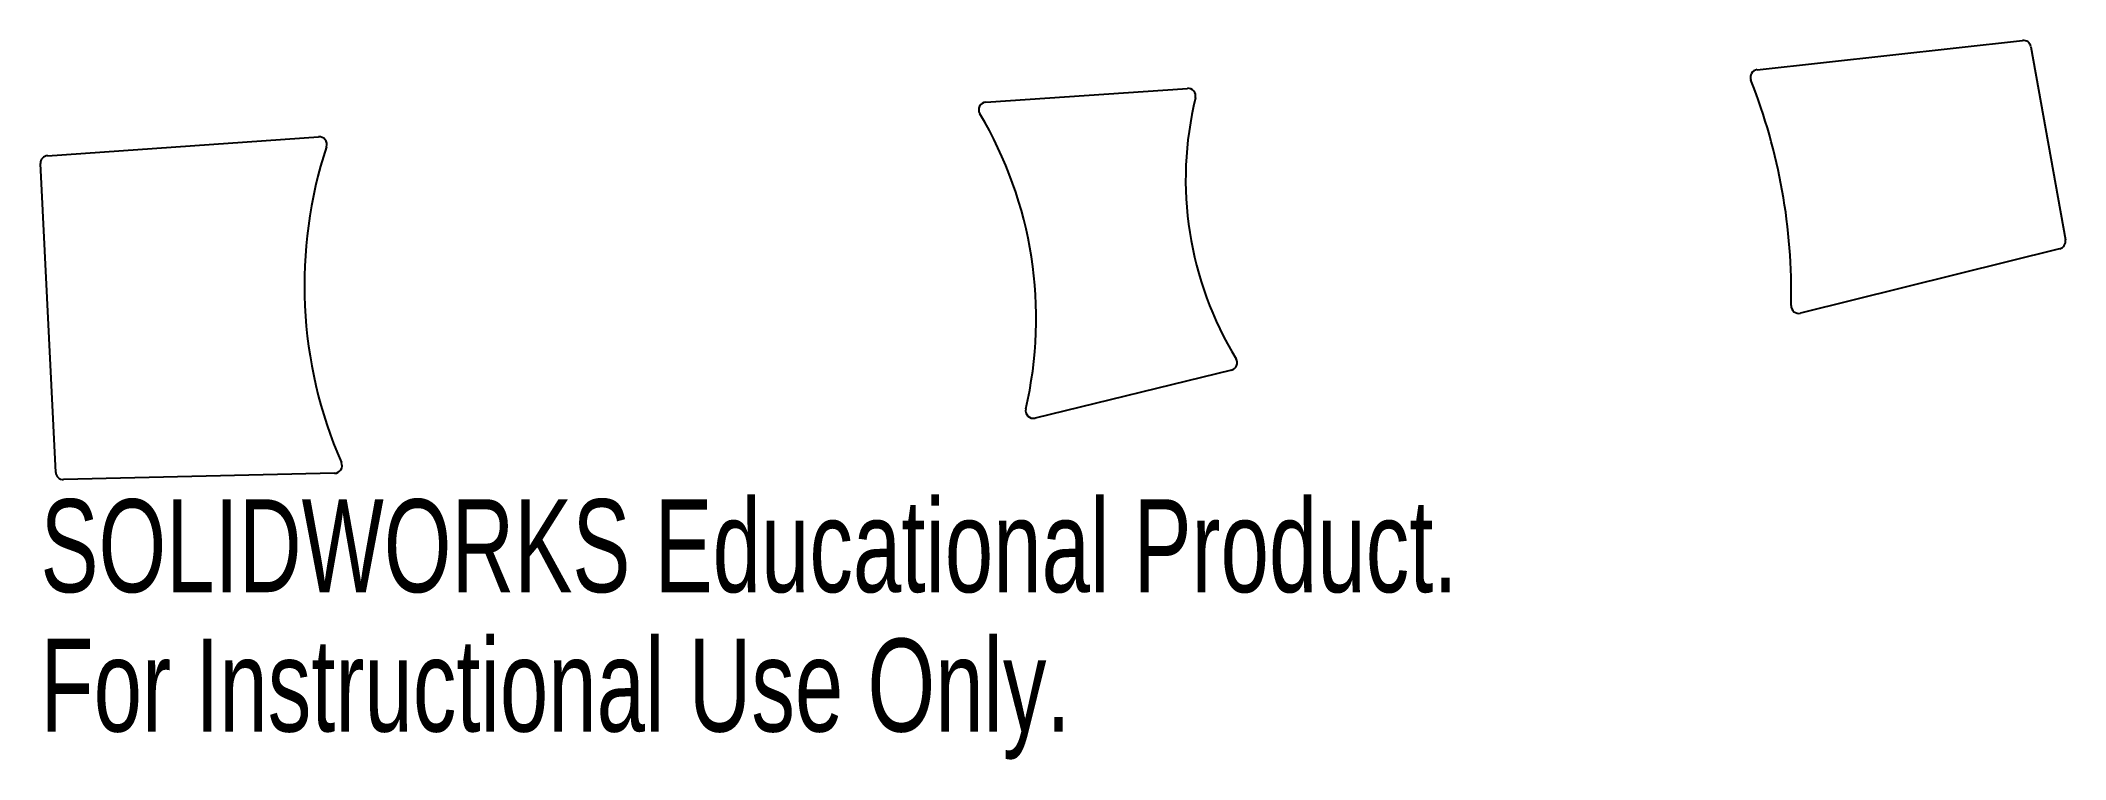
# Model space of a CAD drawing. Header units: millimetres. Extents: x -23 to 82, y -59 to -22.
import ezdxf

# ---------------------------------------------------------------- set-up
doc = ezdxf.new("R2010")
doc.units = ezdxf.units.MM
doc.styles.add('SLDTEXTSTYLE0', font='TXT', dxfattribs={"width": 0.7})

msp = doc.modelspace()

# ---------------------------------------------------------------- linework, layer by layer
at = {"color": 7, "linetype": 'Continuous', "lineweight": 25}
for p, q in [((66.04, -23.43), (79.84, -21.91)), ((80.28, -22.23), (82.07, -32.28)), ((25.94, -25.12), (36.43, -24.4)), ((-22.84, -27.9), (-8.75, -26.91)), ((-22.42, -44.37), (-23.21, -28.31)), ((81.77, -32.74), (68.3, -36.09)), ((38.71, -39.06), (28.5, -41.55)), ((-7.93, -44.42), (-22.01, -44.75))]:
    msp.add_line(p, q, dxfattribs=at)
for centre, radius, start, end in [((79.89, -22.3), 0.4, 10.1132, 96.2811), ((66.09, -23.82), 0.4, 96.2811, 201.5502), ((37.8, -35), 30.02, 358.6763, 21.5502), ((25.97, -25.51), 0.4, 93.9339, 210.7735), ((54.14, -29.15), 17.81, 166.1627, 211.5122), ((36.45, -24.79), 0.4, 346.1627, 93.9339), ((7.76, -36.36), 20.8, 346.9039, 30.7735), ((-8.72, -27.31), 0.4, 341.8441, 94.0098), ((-22.81, -28.29), 0.4, 94.0098, 182.8194), ((13.61, -34.63), 23.1, 161.8441, 203.5467), ((81.68, -32.35), 0.4, 283.944, 10.1132), ((68.21, -35.7), 0.4, 178.6763, 283.944), ((38.61, -38.67), 0.4, 283.7373, 31.5122), ((28.41, -41.16), 0.4, 166.9039, 283.7373), ((-7.93, -44.02), 0.4, 271.3426, 23.5467), ((-22.02, -44.35), 0.4, 182.8194, 271.3426)]:
    msp.add_arc(centre, radius, start, end, dxfattribs=at)

# ---------------------------------------------------------------- texts
at = {"color": 7, "linetype": 'Continuous', "char_height": 4.8336, "attachment_point": 1, "style": 'SLDTEXTSTYLE0'}
for s, insert in [('SOLIDWORKS Educational Product.', (-23.21, -45.77)), ('For Instructional Use Only.', (-23.21, -53.02))]:
    msp.add_mtext(s, dxfattribs=dict(at, insert=insert))

doc.saveas('drawing.dxf')
